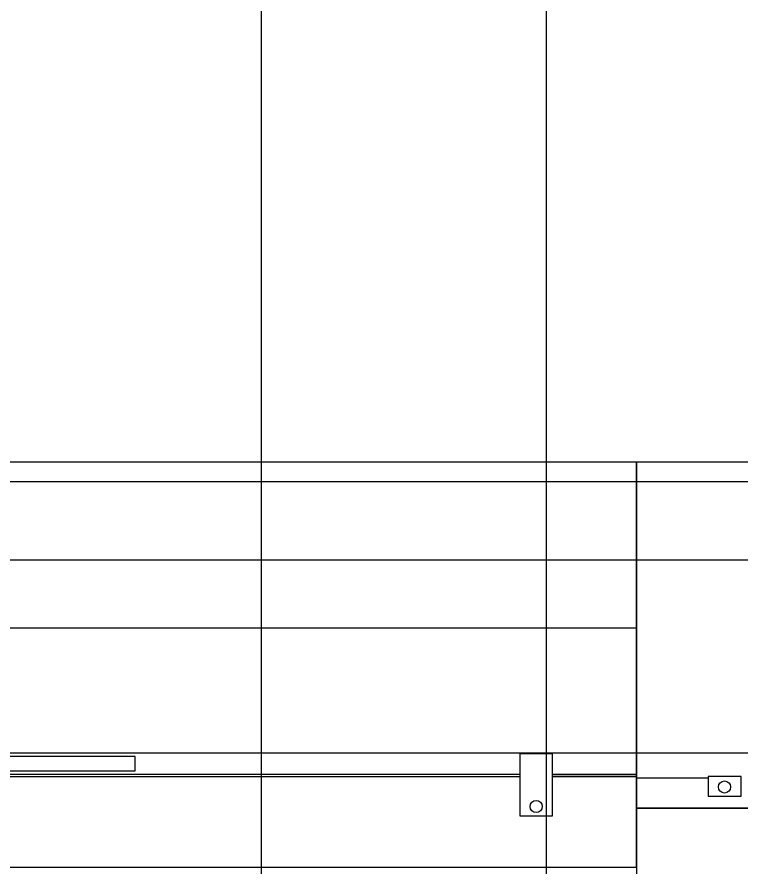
# Model space of a CAD drawing. Header units: millimetres. Extents: x 12318 to 17800, y 6541 to 10165.
# Drawn here: x 13849.7 to 13922.7, y 7330.3 to 7416 of the extents above; entities that cross this region are included whole.
import ezdxf

# ---------------------------------------------------------------- set-up
doc = ezdxf.new("R2010")
doc.units = ezdxf.units.MM
doc.layers.add('Equipment', color=123, linetype='Continuous')
doc.layers.add('GCW', color=214, linetype='Continuous')

# ---------------------------------------------------------------- blocks, each defined once
blk = doc.blocks.new('A$Cbe2ee938')
at = {"layer": 'Equipment'}
for p, q in [((7000, 1372), (5000, 1372)), ((7000, 933.3), (7000, 1372)), ((9000, 1372), (7000, 1372)), ((7000, 1372), (7000, 889.3)), ((7000, 1344.4), (5000, 1344.4)), ((9000, 1344.4), (7000, 1344.4)), ((7000, 1235.4), (5000, 1235.4)), ((9000, 1235.4), (7000, 1235.4)), ((7000, 1140.4), (5000, 1140.4)), ((6300, 961.3), (5700, 961.3)), ((6300, 941.3), (6300, 961.3)), ((6883, 965.3), (6837, 965.3)), ((6837, 965.3), (6837, 878.5)), ((6883, 878.5), (6883, 965.3)), ((5700, 941.3), (6300, 941.3)), ((5163, 933.3), (6837, 933.3)), ((6883, 933.3), (7000, 933.3)), ((7000, 933.3), (6883, 933.3)), ((7000, 807), (7000, 933.3)), ((7100, 931.2), (7000, 931.2)), ((7146, 933.2), (7100, 933.2)), ((7100, 933.2), (7100, 905.7)), ((7146, 905.7), (7146, 933.2)), ((7100, 905.7), (7146, 905.7)), ((6837, 878.5), (6883, 878.5)), ((9000, 889.3), (7000, 889.3)), ((7000, 889.3), (7000, 225)), ((7000, 889.3), (9000, 889.3)), ((5000, 807), (7000, 807))]:
    blk.add_line(p, q, dxfattribs=at)
at = {"layer": 'Equipment', "linetype": 'Continuous', "lineweight": 25}
for p, q in [((5000, 966.3), (7000, 966.3)), ((6837, 965.3), (6883, 965.3)), ((7000, 966.2), (9000, 966.2)), ((6837, 936.3), (5163, 936.3)), ((5163, 933.3), (6837, 933.3)), ((7000, 936.3), (6883, 936.3))]:
    blk.add_line(p, q, dxfattribs=at)
for centre in [(7123, 918.7), (6860, 891.5)]:
    blk.add_circle(centre, 8.5, dxfattribs=at)

msp = doc.modelspace()

# ---------------------------------------------------------------- linework, layer by layer
at = {"layer": 'GCW'}
for p, q in [((13874.312, 7545.517), (13874.303, 7295.479)), ((13903.062, 7495.535), (13903.062, 7312.534))]:
    msp.add_line(p, q, dxfattribs=at)

# ---------------------------------------------------------------- block references
at = {"xscale": 0.072267749473635, "yscale": 0.072267749473635, "zscale": 0.072267749473635}
msp.add_blockref('A$Cbe2ee938', (13406.294, 7271.941), dxfattribs=at)

doc.saveas('drawing.dxf')
